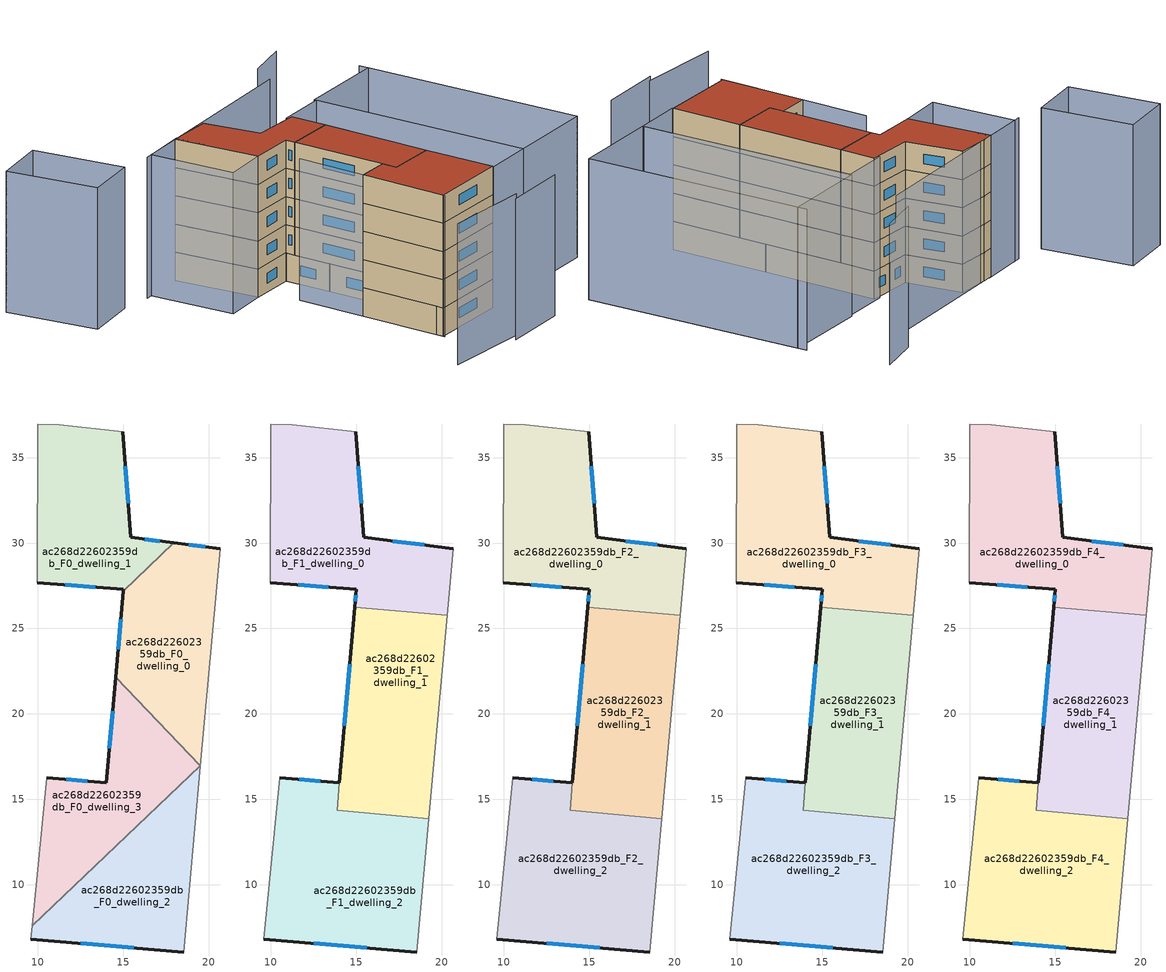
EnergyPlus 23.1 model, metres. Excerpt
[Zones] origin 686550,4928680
ac268d22602359db_F0_dwelling_0
 floor ground (EU_floor_Construction): 20.67,29.67 19.52,16.95 14.56,22.15 14.99,27.18 17.97,30.01 z0
 wall outside (EU_wall_Construction): 14.99,27.18 14.56,22.15 / 20.67,29.67 17.97,30.01 z0:3
 wall to ac268d22602359db_F0_dwelling_1 (EU_wall_Construction): 17.97,30.01 14.99,27.18 z0:3
 wall adiabatic (EU_wall_Construction): 19.52,16.95 20.67,29.67 z0:3
 wall to ac268d22602359db_F0_dwelling_3 (EU_wall_Construction): 14.56,22.15 19.5,16.96 z0:3
 wall to ac268d22602359db_F0_dwelling_2 (EU_wall_Construction): 19.5,16.96 19.52,16.95 z0:3
 window (EU_Window_Construction): 14.85,25.54 14.7,23.79 / 19.79,29.78 18.85,29.9 z0.98:2.02
ac268d22602359db_F0_dwelling_1
 floor ground (EU_floor_Construction): 14.98,36.51 15.45,30.33 17.97,30.01 14.99,27.18 15,27.29 9.96,27.67 10.01,36.96 11.27,36.92 z0
 wall outside (EU_wall_Construction): 17.97,30.01 15.45,30.33 14.98,36.51 / 14.99,27.18 15,27.29 / 9.96,27.67 15,27.29 z0:3
 wall adiabatic (EU_wall_Construction): 14.98,36.51 11.27,36.92 10.01,36.96 9.96,27.67 z0:3
 window (EU_Window_Construction): 15.3,32.34 15.14,34.5 / 17.15,30.11 16.27,30.22 / 11.6,27.55 13.36,27.42 z0.98:2.02
ac268d22602359db_F0_dwelling_2
 floor ground (EU_floor_Construction): 19.5,16.96 19.52,16.95 18.53,6.07 9.6,6.82 9.68,7.6 z0
 wall outside (EU_wall_Construction): 9.6,6.82 18.53,6.07 z0:3
 wall adiabatic (EU_wall_Construction): 9.68,7.6 9.6,6.82 / 18.53,6.07 19.52,16.95 z0:3
 wall to ac268d22602359db_F0_dwelling_3 (EU_wall_Construction): 19.5,16.96 9.68,7.6 z0:3
 window (EU_Window_Construction): 12.51,6.57 15.63,6.31 z0.98:2.02
ac268d22602359db_F0_dwelling_3
 floor ground (EU_floor_Construction): 14.56,22.15 19.5,16.96 9.68,7.6 10.54,16.26 14.02,15.96 z0
 wall outside (EU_wall_Construction): 14.56,22.15 14.02,15.96 10.54,16.26 z0:3
 wall adiabatic (EU_wall_Construction): 10.54,16.26 9.68,7.6 z0:3
 window (EU_Window_Construction): 12.89,16.06 11.67,16.17 / 14.38,20.14 14.2,17.98 z0.98:2.02
 ceiling adiabatic (EU_roof_Construction): 19.5,16.96 14.56,22.15 13.88,14.35 16.51,14.11 z3
ac268d22602359db_F1_dwelling_0
 floor to ac268d22602359db_F0_dwelling_1 (EU_floor_Construction): 14.98,36.51 15.45,30.33 17.97,30.01 14.99,27.18 15,27.29 9.96,27.67 10.01,36.96 11.27,36.92 z3
 floor to ac268d22602359db_F0_dwelling_0 (EU_floor_Construction): 20.67,29.67 20.32,25.76 14.91,26.25 14.99,27.18 17.97,30.01 z3
 wall outside (EU_wall_Construction): 20.67,29.67 15.45,30.33 14.98,36.51 / 9.96,27.67 15,27.29 14.91,26.25 z3:6
 wall adiabatic (EU_wall_Construction): 14.98,36.51 11.27,36.92 10.01,36.96 9.96,27.67 / 20.32,25.76 20.67,29.67 z3:6
 wall to ac268d22602359db_F1_dwelling_1 (EU_wall_Construction): 14.91,26.25 20.32,25.76 z3:6
 window (EU_Window_Construction): 15.3,32.34 15.14,34.5 / 18.98,29.89 17.15,30.11 / 14.97,26.95 14.94,26.59 / 11.6,27.55 13.36,27.42 z3.98:5.02
ac268d22602359db_F1_dwelling_1
 floor to ac268d22602359db_F0_dwelling_0 (EU_floor_Construction): 20.32,25.76 19.52,16.95 14.56,22.15 14.91,26.25 z3
 floor to ac268d22602359db_F0_dwelling_2 (EU_floor_Construction): 19.5,16.96 19.52,16.95 19.24,13.87 16.51,14.11 z3
 floor adiabatic (EU_floor_Construction): 14.56,22.15 19.5,16.96 16.51,14.11 13.89,14.35 z3
 wall outside (EU_wall_Construction): 14.91,26.25 14.02,15.97 z3:6
 wall adiabatic (EU_wall_Construction): 19.24,13.87 20.32,25.76 z3:6
 wall to ac268d22602359db_F1_dwelling_2 (EU_wall_Construction): 13.89,14.35 19.24,13.87 / 14.02,15.97 13.88,14.35 z3:6
 window (EU_Window_Construction): 14.62,22.9 14.31,19.31 z3.98:5.02
ac268d22602359db_F1_dwelling_2
 floor to ac268d22602359db_F0_dwelling_2 (EU_floor_Construction): 19.24,13.87 18.53,6.07 9.6,6.82 9.68,7.6 16.51,14.11 z3
 floor to ac268d22602359db_F0_dwelling_3 (EU_floor_Construction): 16.51,14.11 9.68,7.6 10.54,16.26 14.02,15.96 13.88,14.35 z3
 wall outside (EU_wall_Construction): 14.02,15.96 10.54,16.26 / 9.6,6.82 18.53,6.07 z3:6
 wall adiabatic (EU_wall_Construction): 18.53,6.07 19.24,13.87 / 10.54,16.26 9.6,6.82 z3:6
 window (EU_Window_Construction): 12.89,16.06 11.67,16.17 / 12.51,6.57 15.63,6.31 z3.98:5.02
ac268d22602359db_F2_dwelling_0
 floor to ac268d22602359db_F1_dwelling_0 (EU_floor_Construction): 14.98,36.51 15.45,30.33 20.67,29.67 20.32,25.76 14.91,26.25 15,27.29 9.96,27.67 10.01,36.96 11.27,36.92 z6
 wall outside (EU_wall_Construction): 20.67,29.67 15.45,30.33 14.98,36.51 / 9.96,27.67 15,27.29 14.91,26.25 z6:9
 wall adiabatic (EU_wall_Construction): 14.98,36.51 11.27,36.92 10.01,36.96 9.96,27.67 / 20.32,25.76 20.67,29.67 z6:9
 wall to ac268d22602359db_F2_dwelling_1 (EU_wall_Construction): 14.91,26.25 20.32,25.76 z6:9
 window (EU_Window_Construction): 15.3,32.34 15.14,34.5 / 18.98,29.89 17.15,30.11 / 14.97,26.95 14.94,26.59 / 11.6,27.55 13.36,27.42 z6.98:8.02
ac268d22602359db_F2_dwelling_1
 floor to ac268d22602359db_F1_dwelling_1 (EU_floor_Construction): 20.32,25.76 19.24,13.87 13.89,14.35 14.91,26.25 z6
 wall outside (EU_wall_Construction): 14.91,26.25 14.02,15.97 z6:9
 wall adiabatic (EU_wall_Construction): 19.24,13.87 20.32,25.76 z6:9
 wall to ac268d22602359db_F2_dwelling_2 (EU_wall_Construction): 13.89,14.35 19.24,13.87 / 14.02,15.97 13.88,14.35 z6:9
 window (EU_Window_Construction): 14.62,22.9 14.31,19.31 z6.98:8.02
ac268d22602359db_F2_dwelling_2
 floor to ac268d22602359db_F1_dwelling_2 (EU_floor_Construction): 19.24,13.87 18.53,6.07 9.6,6.82 10.54,16.26 14.02,15.96 13.88,14.35 z6
 wall outside (EU_wall_Construction): 14.02,15.96 10.54,16.26 / 9.6,6.82 18.53,6.07 z6:9
 wall adiabatic (EU_wall_Construction): 18.53,6.07 19.24,13.87 / 10.54,16.26 9.6,6.82 z6:9
 window (EU_Window_Construction): 12.89,16.06 11.67,16.17 / 12.51,6.57 15.63,6.31 z6.98:8.02
ac268d22602359db_F3_dwelling_0
 floor to ac268d22602359db_F2_dwelling_0 (EU_floor_Construction): 14.98,36.51 15.45,30.33 20.67,29.67 20.32,25.76 14.91,26.25 15,27.29 9.96,27.67 10.01,36.96 11.27,36.92 z9
 wall outside (EU_wall_Construction): 20.67,29.67 15.45,30.33 14.98,36.51 / 9.96,27.67 15,27.29 14.91,26.25 z9:12
 wall adiabatic (EU_wall_Construction): 14.98,36.51 11.27,36.92 10.01,36.96 9.96,27.67 / 20.32,25.76 20.67,29.67 z9:12
 wall to ac268d22602359db_F3_dwelling_1 (EU_wall_Construction): 14.91,26.25 20.32,25.76 z9:12
 window (EU_Window_Construction): 15.3,32.34 15.14,34.5 / 18.98,29.89 17.15,30.11 / 14.97,26.95 14.94,26.59 / 11.6,27.55 13.36,27.42 z9.98:11.02
ac268d22602359db_F3_dwelling_1
 floor to ac268d22602359db_F2_dwelling_1 (EU_floor_Construction): 20.32,25.76 19.24,13.87 13.89,14.35 14.91,26.25 z9
 wall outside (EU_wall_Construction): 14.91,26.25 14.02,15.97 z9:12
 wall adiabatic (EU_wall_Construction): 19.24,13.87 20.32,25.76 z9:12
 wall to ac268d22602359db_F3_dwelling_2 (EU_wall_Construction): 13.89,14.35 19.24,13.87 / 14.02,15.97 13.88,14.35 z9:12
 window (EU_Window_Construction): 14.62,22.9 14.31,19.31 z9.98:11.02
ac268d22602359db_F3_dwelling_2
 floor to ac268d22602359db_F2_dwelling_2 (EU_floor_Construction): 19.24,13.87 18.53,6.07 9.6,6.82 10.54,16.26 14.02,15.96 13.88,14.35 z9
 wall outside (EU_wall_Construction): 14.02,15.96 10.54,16.26 / 9.6,6.82 18.53,6.07 z9:12
 wall adiabatic (EU_wall_Construction): 18.53,6.07 19.24,13.87 / 10.54,16.26 9.6,6.82 z9:12
 window (EU_Window_Construction): 12.89,16.06 11.67,16.17 / 12.51,6.57 15.63,6.31 z9.98:11.02
ac268d22602359db_F4_dwelling_0
 floor to ac268d22602359db_F3_dwelling_0 (EU_floor_Construction): 14.98,36.51 15.45,30.33 20.67,29.67 20.32,25.76 14.91,26.25 15,27.29 9.96,27.67 10.01,36.96 11.27,36.92 z12
 wall outside (EU_wall_Construction): 20.67,29.67 15.45,30.33 14.98,36.51 / 9.96,27.67 15,27.29 14.91,26.25 z12:15
 wall adiabatic (EU_wall_Construction): 14.98,36.51 11.27,36.92 10.01,36.96 9.96,27.67 / 20.32,25.76 20.67,29.67 z12:15
 wall to ac268d22602359db_F4_dwelling_1 (EU_wall_Construction): 14.91,26.25 20.32,25.76 z12:15
 window (EU_Window_Construction): 15.3,32.34 15.14,34.5 / 18.98,29.89 17.15,30.11 / 14.97,26.95 14.94,26.59 / 11.6,27.55 13.36,27.42 z12.98:14.02
 roof outside (EU_roof_Construction): 20.32,25.76 20.67,29.67 15.45,30.33 14.98,36.51 11.27,36.92 10.01,36.96 9.96,27.67 15,27.29 14.91,26.25 z15
ac268d22602359db_F4_dwelling_1
 floor to ac268d22602359db_F3_dwelling_1 (EU_floor_Construction): 20.32,25.76 19.24,13.87 13.89,14.35 14.91,26.25 z12
 wall outside (EU_wall_Construction): 14.91,26.25 14.02,15.97 z12:15
 wall adiabatic (EU_wall_Construction): 19.24,13.87 20.32,25.76 z12:15
 wall to ac268d22602359db_F4_dwelling_2 (EU_wall_Construction): 13.89,14.35 19.24,13.87 / 14.02,15.97 13.88,14.35 z12:15
 window (EU_Window_Construction): 14.62,22.9 14.31,19.31 z12.98:14.02
 roof outside (EU_roof_Construction): 19.24,13.87 20.32,25.76 14.91,26.25 13.88,14.35 z15
ac268d22602359db_F4_dwelling_2
 floor to ac268d22602359db_F3_dwelling_2 (EU_floor_Construction): 19.24,13.87 18.53,6.07 9.6,6.82 10.54,16.26 14.02,15.96 13.88,14.35 z12
 wall outside (EU_wall_Construction): 14.02,15.96 10.54,16.26 / 9.6,6.82 18.53,6.07 z12:15
 wall adiabatic (EU_wall_Construction): 18.53,6.07 19.24,13.87 / 10.54,16.26 9.6,6.82 z12:15
 window (EU_Window_Construction): 12.89,16.06 11.67,16.17 / 12.51,6.57 15.63,6.31 z12.98:14.02
 roof outside (EU_roof_Construction): 18.53,6.07 19.24,13.87 13.88,14.35 14.02,15.96 10.54,16.26 9.6,6.82 z15
shading: 12.15,0.06 19.54,-0.33 / 3.67,2.03 13.28,0.64 / 11.29,23.75 9.58,6.61 / 34.05,5.02 35.65,30.14 / 28.3,36.22 4.58,37.19 / 35.1,39.12 30.18,38.58 / 35.59,29.14 34.05,4.98 / 34.05,4.98 24.05,5.62 / 24.05,5.62 25.59,29.78 / 25.59,29.78 35.59,29.14 / 25.59,29.59 24.05,5.61 / 24.05,5.61 18.53,5.96 / 18.53,5.96 20.07,29.94 / 20.07,29.94 25.59,29.59 / 1.27,37.93 -4.8,37.69 / -4.8,37.69 -5.19,47.74 / -5.19,47.74 0.88,47.98 / 0.88,47.98 1.27,37.93 / 5.05,27.84 5.37,37.16 / 5.37,37.16 10.28,36.99 / 10.28,36.99 9.96,27.68 / 9.96,27.68 5.05,27.84 z0:15
[Building]
EU S2 Campaign: North Axis=0; Terrain=City; Solar Distribution=FullExterior
[Site:Location]
Bologna: Latitude=44.5; Longitude=11.25; Time Zone=1; Elevation=37
[SizingPeriod:WeatherFileDays]
AnnualSizingPeriod: Begin Month=1; Begin Day of Month=1; End Month=12; End Day of Month=31; Day of Week for Start Day=Monday; Use Weather File Daylight Saving Period=No; Use Weather File Rain and Snow Indicators=No
[MATERIAL]
EU_InternalMass_Material: Roughness=MediumRough; Thickness=0.1; Conductivity=1; Density=1800; Specific Heat=900; Thermal Absorptance=0.9; Solar Absorptance=0.7; Visible Absorptance=0.7
[MATERIAL:NOMASS] Roughness=MediumRough; Thermal Absorptance=0.9; Solar Absorptance=0.7; Visible Absorptance=0.7
Name | Thermal Resistance
EU_wall_NoMass | 0.905828
EU_roof_NoMass | 0.37593
EU_floor_NoMass | 0.67114
[WINDOWMATERIAL:SIMPLEGLAZINGSYSTEM]
EU_Window_SimpleGlazing: UFactor=4.52486; Solar Heat Gain Coefficient=0.85; Visible Transmittance=0.85
[CONSTRUCTION]
EU_wall_Construction: EU_wall_NoMass
EU_roof_Construction: EU_roof_NoMass
EU_floor_Construction: EU_floor_NoMass
EU_InternalMass_Construction: EU_InternalMass_Material
EU_Window_Construction: EU_Window_SimpleGlazing
[ZONE] Type=1; Multiplier=1; Ceiling Height=autocalculate; Floor Area=autocalculate; Part of Total Floor Area=Yes
Name | Volume
ac268d22602359db_F0_dwelling_0 | 157.893
ac268d22602359db_F1_dwelling_0; ac268d22602359db_F2_dwelling_0; ac268d22602359db_F3_dwelling_0; ac268d22602359db_F4_dwelling_0 | 210.525
ac268d22602359db_F0_dwelling_1 | 157.904
ac268d22602359db_F1_dwelling_1; ac268d22602359db_F2_dwelling_1; ac268d22602359db_F3_dwelling_1; ac268d22602359db_F4_dwelling_1 | 193.504
ac268d22602359db_F0_dwelling_2 | 157.884
ac268d22602359db_F1_dwelling_2; ac268d22602359db_F2_dwelling_2; ac268d22602359db_F3_dwelling_2; ac268d22602359db_F4_dwelling_2 | 227.484
ac268d22602359db_F0_dwelling_3 | 157.905
[INTERNALMASS] Construction=EU_InternalMass_Construction
Name | Zone or ZoneList | Surface Area
ac268d22602359db_F0_dwelling_0_EU_InternalMass | ac268d22602359db_F0_dwelling_0 | 52.6314
ac268d22602359db_F0_dwelling_1_EU_InternalMass | ac268d22602359db_F0_dwelling_1 | 52.635
ac268d22602359db_F0_dwelling_2_EU_InternalMass | ac268d22602359db_F0_dwelling_2 | 52.6278
ac268d22602359db_F0_dwelling_3_EU_InternalMass | ac268d22602359db_F0_dwelling_3 | 52.6349
ac268d22602359db_F1_dwelling_0_EU_InternalMass | ac268d22602359db_F1_dwelling_0 | 70.1751
ac268d22602359db_F1_dwelling_1_EU_InternalMass | ac268d22602359db_F1_dwelling_1 | 64.5337
ac268d22602359db_F1_dwelling_2_EU_InternalMass | ac268d22602359db_F1_dwelling_2 | 75.8285
ac268d22602359db_F2_dwelling_0_EU_InternalMass | ac268d22602359db_F2_dwelling_0 | 70.1751
ac268d22602359db_F2_dwelling_1_EU_InternalMass | ac268d22602359db_F2_dwelling_1 | 64.5337
ac268d22602359db_F2_dwelling_2_EU_InternalMass | ac268d22602359db_F2_dwelling_2 | 75.8285
ac268d22602359db_F3_dwelling_0_EU_InternalMass | ac268d22602359db_F3_dwelling_0 | 70.1751
ac268d22602359db_F3_dwelling_1_EU_InternalMass | ac268d22602359db_F3_dwelling_1 | 64.5337
ac268d22602359db_F3_dwelling_2_EU_InternalMass | ac268d22602359db_F3_dwelling_2 | 75.8285
ac268d22602359db_F4_dwelling_0_EU_InternalMass | ac268d22602359db_F4_dwelling_0 | 70.1751
ac268d22602359db_F4_dwelling_1_EU_InternalMass | ac268d22602359db_F4_dwelling_1 | 64.5337
ac268d22602359db_F4_dwelling_2_EU_InternalMass | ac268d22602359db_F4_dwelling_2 | 75.8285
[OTHEREQUIPMENT] Fuel Type=Electricity; Design Level Calculation Method=Watts/Area; Power per Zone Floor Area=1; Fraction Latent=0; Fraction Radiant=0; Fraction Lost=0; Carbon Dioxide Generation Rate=0; EndUse Subcategory=EU_Step8_InternalGains
Name | Zone or ZoneList or Space or SpaceList | Schedule
EU_Step8_InternalGain_ac268d22602359db_F0_dwelling_0_f000 | ac268d22602359db_F0_dwelling_0 | EU_Step8_GainSchedule_ac268d22602359db_F0_dwelling_0_f000
EU_Step8_InternalGain_ac268d22602359db_F0_dwelling_1_f000 | ac268d22602359db_F0_dwelling_1 | EU_Step8_GainSchedule_ac268d22602359db_F0_dwelling_1_f000
EU_Step8_InternalGain_ac268d22602359db_F0_dwelling_2_f000 | ac268d22602359db_F0_dwelling_2 | EU_Step8_GainSchedule_ac268d22602359db_F0_dwelling_2_f000
EU_Step8_InternalGain_ac268d22602359db_F0_dwelling_3_f000 | ac268d22602359db_F0_dwelling_3 | EU_Step8_GainSchedule_ac268d22602359db_F0_dwelling_3_f000
EU_Step8_InternalGain_ac268d22602359db_F1_dwelling_0_f000 | ac268d22602359db_F1_dwelling_0 | EU_Step8_GainSchedule_ac268d22602359db_F1_dwelling_0_f000
EU_Step8_InternalGain_ac268d22602359db_F1_dwelling_1_f000 | ac268d22602359db_F1_dwelling_1 | EU_Step8_GainSchedule_ac268d22602359db_F1_dwelling_1_f000
EU_Step8_InternalGain_ac268d22602359db_F1_dwelling_2_f000 | ac268d22602359db_F1_dwelling_2 | EU_Step8_GainSchedule_ac268d22602359db_F1_dwelling_2_f000
EU_Step8_InternalGain_ac268d22602359db_F2_dwelling_0_f000 | ac268d22602359db_F2_dwelling_0 | EU_Step8_GainSchedule_ac268d22602359db_F2_dwelling_0_f000
EU_Step8_InternalGain_ac268d22602359db_F2_dwelling_1_f000 | ac268d22602359db_F2_dwelling_1 | EU_Step8_GainSchedule_ac268d22602359db_F2_dwelling_1_f000
EU_Step8_InternalGain_ac268d22602359db_F2_dwelling_2_f000 | ac268d22602359db_F2_dwelling_2 | EU_Step8_GainSchedule_ac268d22602359db_F2_dwelling_2_f000
EU_Step8_InternalGain_ac268d22602359db_F3_dwelling_0_f000 | ac268d22602359db_F3_dwelling_0 | EU_Step8_GainSchedule_ac268d22602359db_F3_dwelling_0_f000
EU_Step8_InternalGain_ac268d22602359db_F3_dwelling_1_f000 | ac268d22602359db_F3_dwelling_1 | EU_Step8_GainSchedule_ac268d22602359db_F3_dwelling_1_f000
EU_Step8_InternalGain_ac268d22602359db_F3_dwelling_2_f000 | ac268d22602359db_F3_dwelling_2 | EU_Step8_GainSchedule_ac268d22602359db_F3_dwelling_2_f000
EU_Step8_InternalGain_ac268d22602359db_F4_dwelling_0_f000 | ac268d22602359db_F4_dwelling_0 | EU_Step8_GainSchedule_ac268d22602359db_F4_dwelling_0_f000
EU_Step8_InternalGain_ac268d22602359db_F4_dwelling_1_f000 | ac268d22602359db_F4_dwelling_1 | EU_Step8_GainSchedule_ac268d22602359db_F4_dwelling_1_f000
EU_Step8_InternalGain_ac268d22602359db_F4_dwelling_2_f000 | ac268d22602359db_F4_dwelling_2 | EU_Step8_GainSchedule_ac268d22602359db_F4_dwelling_2_f000
[ZONEVENTILATION:DESIGNFLOWRATE] Schedule=EU_AlwaysOn; Design Flow Rate Calculation Method=AirChanges/Hour; Air Changes per Hour=0.73129; Ventilation Type=Natural; Fan Pressure Rise=0; Fan Total Efficiency=1; Constant Term Coefficient=1; Temperature Term Coefficient=0; Velocity Term Coefficient=0; Velocity Squared Term Coefficient=0; Minimum Indoor Temperature=-100; Maximum Indoor Temperature=100; Delta Temperature=-100; Minimum Outdoor Temperature=-100; Maximum Outdoor Temperature=100; Maximum Wind Speed=40
Name | Zone or ZoneList or Space or SpaceList
EU_ConstantAir_ac268d22602359db_F0_dwelling_0 | ac268d22602359db_F0_dwelling_0
EU_ConstantAir_ac268d22602359db_F0_dwelling_1 | ac268d22602359db_F0_dwelling_1
EU_ConstantAir_ac268d22602359db_F0_dwelling_2 | ac268d22602359db_F0_dwelling_2
EU_ConstantAir_ac268d22602359db_F0_dwelling_3 | ac268d22602359db_F0_dwelling_3
EU_ConstantAir_ac268d22602359db_F1_dwelling_0 | ac268d22602359db_F1_dwelling_0
EU_ConstantAir_ac268d22602359db_F1_dwelling_1 | ac268d22602359db_F1_dwelling_1
EU_ConstantAir_ac268d22602359db_F1_dwelling_2 | ac268d22602359db_F1_dwelling_2
EU_ConstantAir_ac268d22602359db_F2_dwelling_0 | ac268d22602359db_F2_dwelling_0
EU_ConstantAir_ac268d22602359db_F2_dwelling_1 | ac268d22602359db_F2_dwelling_1
EU_ConstantAir_ac268d22602359db_F2_dwelling_2 | ac268d22602359db_F2_dwelling_2
EU_ConstantAir_ac268d22602359db_F3_dwelling_0 | ac268d22602359db_F3_dwelling_0
EU_ConstantAir_ac268d22602359db_F3_dwelling_1 | ac268d22602359db_F3_dwelling_1
EU_ConstantAir_ac268d22602359db_F3_dwelling_2 | ac268d22602359db_F3_dwelling_2
EU_ConstantAir_ac268d22602359db_F4_dwelling_0 | ac268d22602359db_F4_dwelling_0
EU_ConstantAir_ac268d22602359db_F4_dwelling_1 | ac268d22602359db_F4_dwelling_1
EU_ConstantAir_ac268d22602359db_F4_dwelling_2 | ac268d22602359db_F4_dwelling_2
[HVACTEMPLATE:THERMOSTAT] Constant Heating Setpoint=20; Constant Cooling Setpoint=50
EU_HeatOnly_ac268d22602359db_F0_dwelling_0; EU_HeatOnly_ac268d22602359db_F0_dwelling_1; EU_HeatOnly_ac268d22602359db_F0_dwelling_2; EU_HeatOnly_ac268d22602359db_F0_dwelling_3; EU_HeatOnly_ac268d22602359db_F1_dwelling_0; EU_HeatOnly_ac268d22602359db_F1_dwelling_1; EU_HeatOnly_ac268d22602359db_F1_dwelling_2; EU_HeatOnly_ac268d22602359db_F2_dwelling_0; EU_HeatOnly_ac268d22602359db_F2_dwelling_1; EU_HeatOnly_ac268d22602359db_F2_dwelling_2; EU_HeatOnly_ac268d22602359db_F3_dwelling_0; EU_HeatOnly_ac268d22602359db_F3_dwelling_1; EU_HeatOnly_ac268d22602359db_F3_dwelling_2; EU_HeatOnly_ac268d22602359db_F4_dwelling_0; EU_HeatOnly_ac268d22602359db_F4_dwelling_1; EU_HeatOnly_ac268d22602359db_F4_dwelling_2
[HVACTEMPLATE:ZONE:IDEALLOADSAIRSYSTEM] System Availability Schedule=EU_AlwaysOn; Maximum Heating Supply Air Temperature=50; Minimum Cooling Supply Air Temperature=13; Maximum Heating Supply Air Humidity Ratio=0.0156; Minimum Cooling Supply Air Humidity Ratio=0.0077; Heating Limit=NoLimit; Cooling Limit=NoLimit; Heating Availability Schedule=EU_AlwaysOn; Cooling Availability Schedule=EU_CoolingOff; Dehumidification Control Type=ConstantSensibleHeatRatio; Cooling Sensible Heat Ratio=0.7; Dehumidification Setpoint=60; Humidification Control Type=None; Humidification Setpoint=30; Outdoor Air Method=None; Outdoor Air Flow Rate per Person=0.00944; Outdoor Air Flow Rate per Zone Floor Area=0; Outdoor Air Flow Rate per Zone=0; Demand Controlled Ventilation Type=None; Outdoor Air Economizer Type=NoEconomizer; Heat Recovery Type=None; Sensible Heat Recovery Effectiveness=0.7; Latent Heat Recovery Effectiveness=0.65
Name | Template Thermostat
ac268d22602359db_F0_dwelling_0 | EU_HeatOnly_ac268d22602359db_F0_dwelling_0
ac268d22602359db_F0_dwelling_1 | EU_HeatOnly_ac268d22602359db_F0_dwelling_1
ac268d22602359db_F0_dwelling_2 | EU_HeatOnly_ac268d22602359db_F0_dwelling_2
ac268d22602359db_F0_dwelling_3 | EU_HeatOnly_ac268d22602359db_F0_dwelling_3
ac268d22602359db_F1_dwelling_0 | EU_HeatOnly_ac268d22602359db_F1_dwelling_0
ac268d22602359db_F1_dwelling_1 | EU_HeatOnly_ac268d22602359db_F1_dwelling_1
ac268d22602359db_F1_dwelling_2 | EU_HeatOnly_ac268d22602359db_F1_dwelling_2
ac268d22602359db_F2_dwelling_0 | EU_HeatOnly_ac268d22602359db_F2_dwelling_0
ac268d22602359db_F2_dwelling_1 | EU_HeatOnly_ac268d22602359db_F2_dwelling_1
ac268d22602359db_F2_dwelling_2 | EU_HeatOnly_ac268d22602359db_F2_dwelling_2
ac268d22602359db_F3_dwelling_0 | EU_HeatOnly_ac268d22602359db_F3_dwelling_0
ac268d22602359db_F3_dwelling_1 | EU_HeatOnly_ac268d22602359db_F3_dwelling_1
ac268d22602359db_F3_dwelling_2 | EU_HeatOnly_ac268d22602359db_F3_dwelling_2
ac268d22602359db_F4_dwelling_0 | EU_HeatOnly_ac268d22602359db_F4_dwelling_0
ac268d22602359db_F4_dwelling_1 | EU_HeatOnly_ac268d22602359db_F4_dwelling_1
ac268d22602359db_F4_dwelling_2 | EU_HeatOnly_ac268d22602359db_F4_dwelling_2
[SIZING:ZONE] Zone Cooling Design Supply Air Temperature Input Method=SupplyAirTemperature; Zone Cooling Design Supply Air Temperature=13; Zone Heating Design Supply Air Temperature Input Method=SupplyAirTemperature; Zone Heating Design Supply Air Temperature=50; Zone Cooling Design Supply Air Humidity Ratio=0.008; Zone Heating Design Supply Air Humidity Ratio=0.008; Cooling Design Air Flow Method=DesignDay; Cooling Design Air Flow Rate=0; Cooling Minimum Air Flow per Zone Floor Area=0.000762; Cooling Minimum Air Flow=0; Cooling Minimum Air Flow Fraction=0.2; Heating Design Air Flow Method=DesignDay; Heating Design Air Flow Rate=0; Heating Maximum Air Flow per Zone Floor Area=0.002032; Heating Maximum Air Flow=0.141576; Heating Maximum Air Flow Fraction=0.3; Account for Dedicated Outdoor Air System=No; Dedicated Outdoor Air System Control Strategy=NeutralSupplyAir; Dedicated Outdoor Air Low Setpoint Temperature for Design=autosize; Dedicated Outdoor Air High Setpoint Temperature for Design=autosize; Zone Load Sizing Method=Sensible Load Only No Latent Load; Zone Latent Cooling Design Supply Air Humidity Ratio Input Method=HumidityRatioDifference; Zone Cooling Design Supply Air Humidity Ratio Difference=0.005; Zone Latent Heating Design Supply Air Humidity Ratio Input Method=HumidityRatioDifference; Zone Humidification Design Supply Air Humidity Ratio Difference=0.005
ac268d22602359db_F0_dwelling_0; ac268d22602359db_F0_dwelling_1; ac268d22602359db_F0_dwelling_2; ac268d22602359db_F0_dwelling_3; ac268d22602359db_F1_dwelling_0; ac268d22602359db_F1_dwelling_1; ac268d22602359db_F1_dwelling_2; ac268d22602359db_F2_dwelling_0; ac268d22602359db_F2_dwelling_1; ac268d22602359db_F2_dwelling_2; ac268d22602359db_F3_dwelling_0; ac268d22602359db_F3_dwelling_1; ac268d22602359db_F3_dwelling_2; ac268d22602359db_F4_dwelling_0; ac268d22602359db_F4_dwelling_1; ac268d22602359db_F4_dwelling_2
[SCHEDULE:CONSTANT]
Name | Hourly Value
EU_AlwaysOn | 1
EU_CoolingOff | 0
[SCHEDULE:FILE] Column Number=1; Rows to Skip at Top=0; Number of Hours of Data=8760; Column Separator=Comma; Interpolate to Timestep=No; Minutes per Item=60; Adjust Schedule for Daylight Savings=Yes
Name | File
EU_Step8_GainSchedule_ac268d22602359db_F0_dwelling_0_f000 | ../../schedules/ac268d22602359db/ac268d22602359db_F0_dwelling_0_f000_gain.csv
EU_Step8_GainSchedule_ac268d22602359db_F0_dwelling_1_f000 | ../../schedules/ac268d22602359db/ac268d22602359db_F0_dwelling_1_f000_gain.csv
EU_Step8_GainSchedule_ac268d22602359db_F0_dwelling_2_f000 | ../../schedules/ac268d22602359db/ac268d22602359db_F0_dwelling_2_f000_gain.csv
EU_Step8_GainSchedule_ac268d22602359db_F0_dwelling_3_f000 | ../../schedules/ac268d22602359db/ac268d22602359db_F0_dwelling_3_f000_gain.csv
EU_Step8_GainSchedule_ac268d22602359db_F1_dwelling_0_f000 | ../../schedules/ac268d22602359db/ac268d22602359db_F1_dwelling_0_f000_gain.csv
EU_Step8_GainSchedule_ac268d22602359db_F1_dwelling_1_f000 | ../../schedules/ac268d22602359db/ac268d22602359db_F1_dwelling_1_f000_gain.csv
EU_Step8_GainSchedule_ac268d22602359db_F1_dwelling_2_f000 | ../../schedules/ac268d22602359db/ac268d22602359db_F1_dwelling_2_f000_gain.csv
EU_Step8_GainSchedule_ac268d22602359db_F2_dwelling_0_f000 | ../../schedules/ac268d22602359db/ac268d22602359db_F2_dwelling_0_f000_gain.csv
EU_Step8_GainSchedule_ac268d22602359db_F2_dwelling_1_f000 | ../../schedules/ac268d22602359db/ac268d22602359db_F2_dwelling_1_f000_gain.csv
EU_Step8_GainSchedule_ac268d22602359db_F2_dwelling_2_f000 | ../../schedules/ac268d22602359db/ac268d22602359db_F2_dwelling_2_f000_gain.csv
EU_Step8_GainSchedule_ac268d22602359db_F3_dwelling_0_f000 | ../../schedules/ac268d22602359db/ac268d22602359db_F3_dwelling_0_f000_gain.csv
EU_Step8_GainSchedule_ac268d22602359db_F3_dwelling_1_f000 | ../../schedules/ac268d22602359db/ac268d22602359db_F3_dwelling_1_f000_gain.csv
EU_Step8_GainSchedule_ac268d22602359db_F3_dwelling_2_f000 | ../../schedules/ac268d22602359db/ac268d22602359db_F3_dwelling_2_f000_gain.csv
EU_Step8_GainSchedule_ac268d22602359db_F4_dwelling_0_f000 | ../../schedules/ac268d22602359db/ac268d22602359db_F4_dwelling_0_f000_gain.csv
EU_Step8_GainSchedule_ac268d22602359db_F4_dwelling_1_f000 | ../../schedules/ac268d22602359db/ac268d22602359db_F4_dwelling_1_f000_gain.csv
EU_Step8_GainSchedule_ac268d22602359db_F4_dwelling_2_f000 | ../../schedules/ac268d22602359db/ac268d22602359db_F4_dwelling_2_f000_gain.csv
